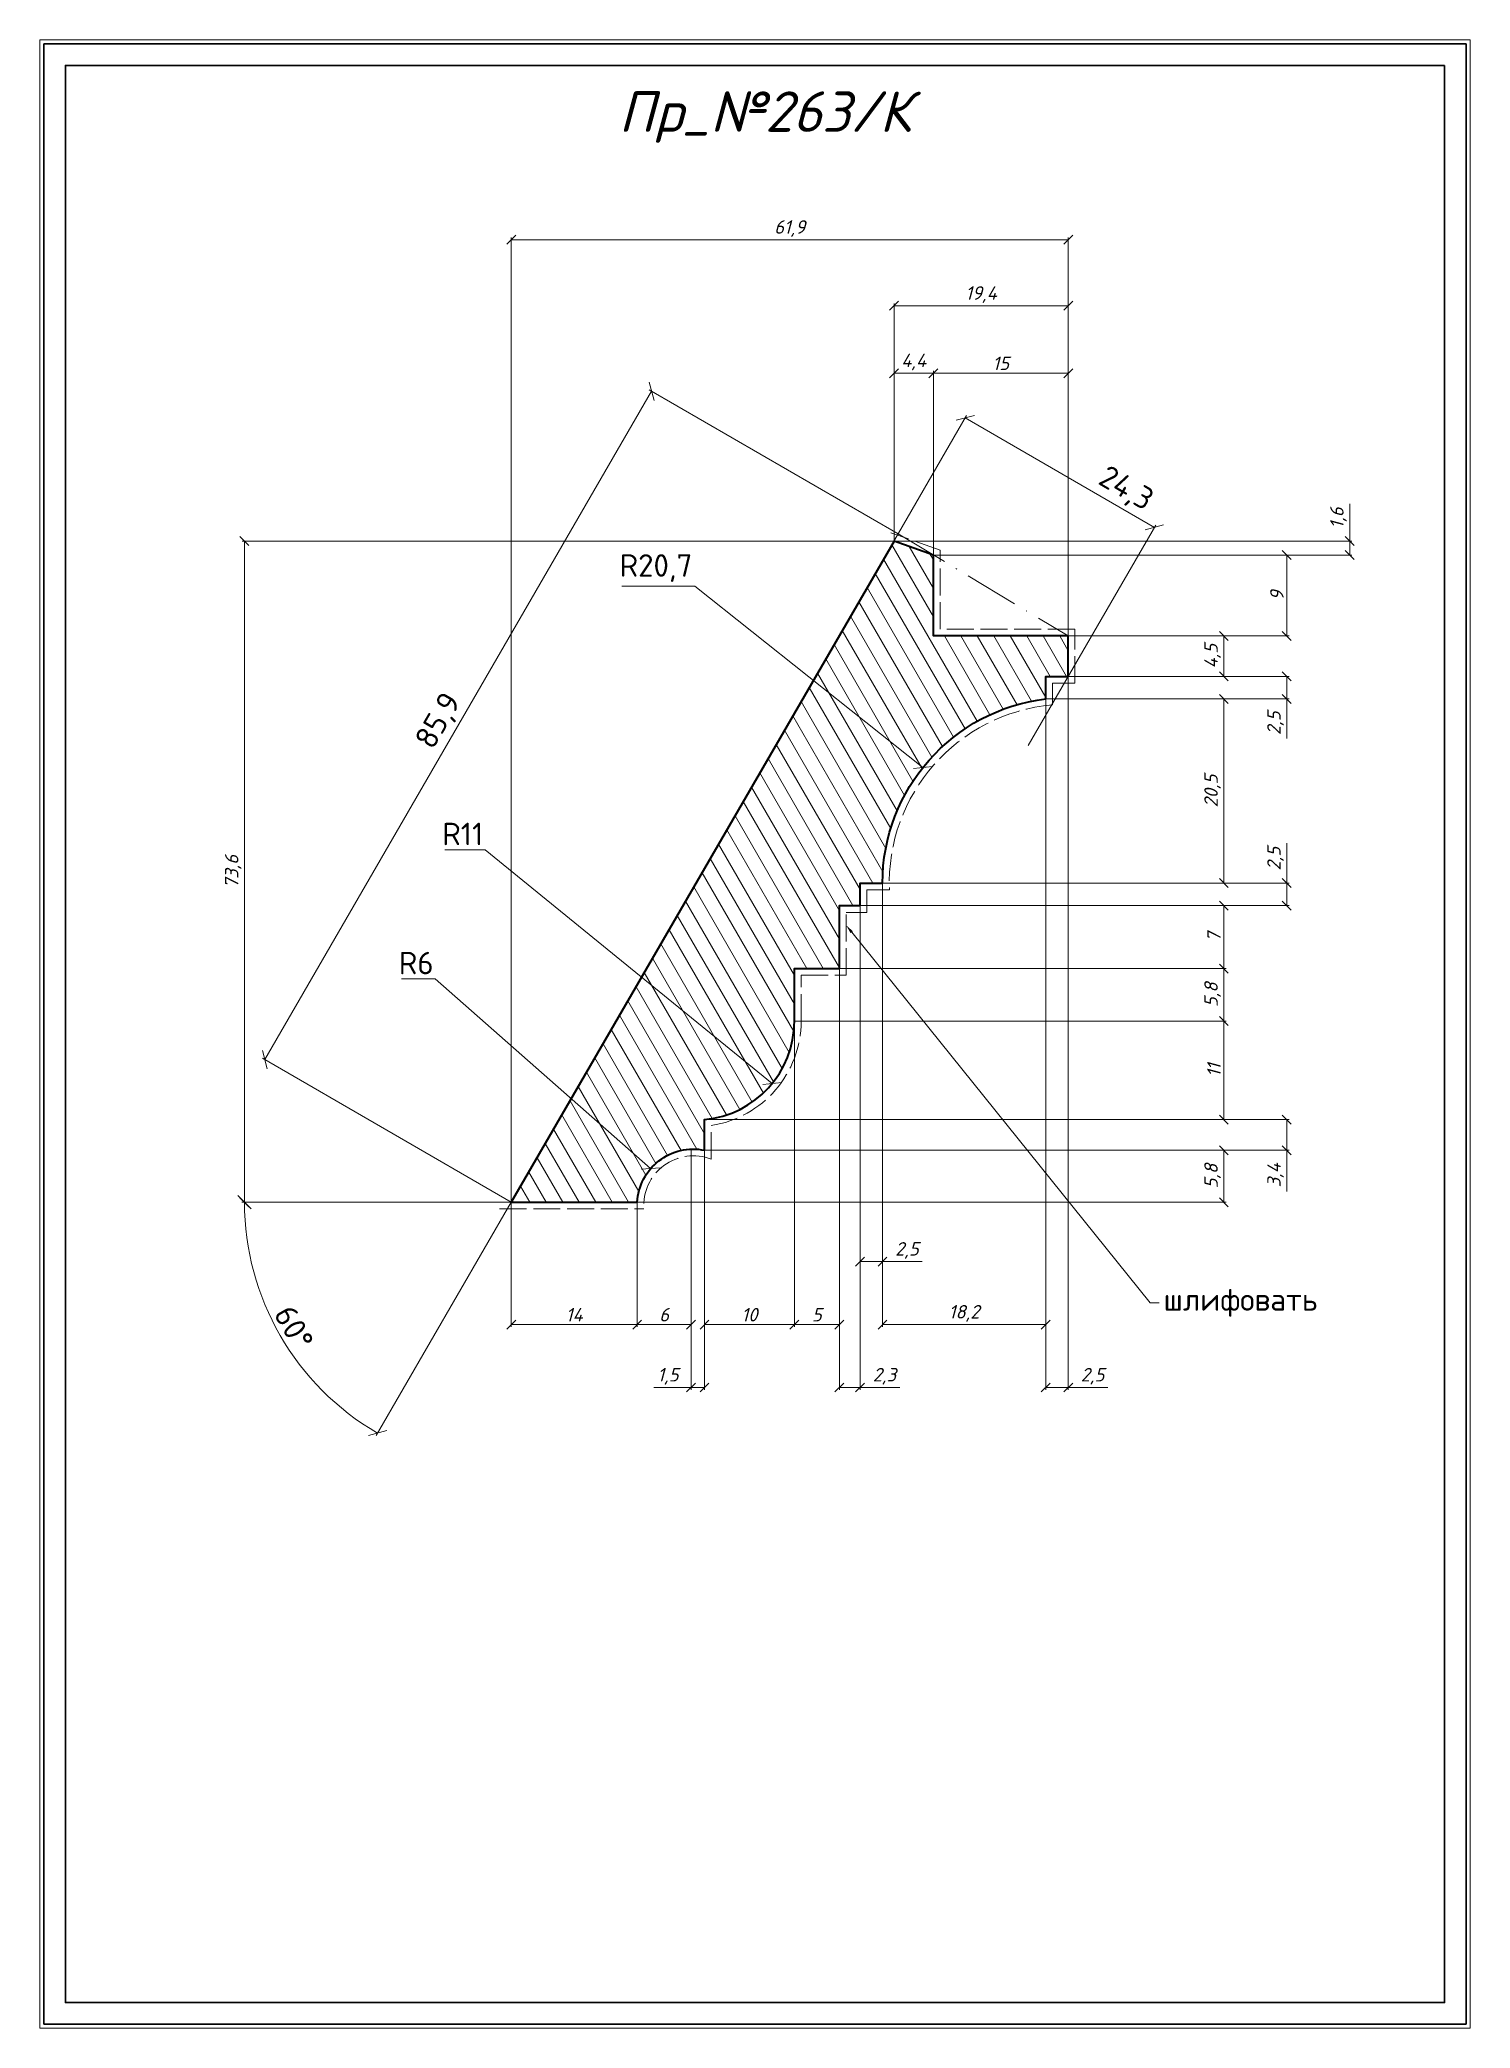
# Model space of a CAD drawing. Header units: millimetres. Extents: x 1041 to 1200, y -1669 to -1448.
import ezdxf
from ezdxf import colors
from ezdxf.entities.mleader import LeaderData, LeaderLine
from ezdxf.math import Vec2, Vec3

# ---------------------------------------------------------------- set-up
doc = ezdxf.new("R2010")
doc.units = ezdxf.units.MM
doc.linetypes.add('ACAD_ISO02W100', pattern=[15, 12, -3])
doc.linetypes.add('ACAD_ISO10W100', pattern=[18, 12, -3, 0, -3])
doc.layers.get('0').update_dxf_attribs({"lineweight": 13})
for name, color, linetype, lineweight in [('профили', 1, 'Continuous', 35), ('служебный слой ЛИНИИ ОСЕВЫЕ', 7, 'ACAD_ISO10W100', 13), ('служебный слой ЛИНИИ ПУНКТИРНЫЕ', 7, 'ACAD_ISO02W100', 13), ('служебный слой НАДПИСИ', 7, 'Continuous', 13), ('служебный слой РАЗМЕРЫ', 7, 'Continuous', 9), ('служебный слой ШТАМП', 7, 'Continuous', 30), ('служебный слой ШТРИХОВКА', 7, 'Continuous', 5)]:
    doc.layers.add(name, color=color, linetype=linetype, lineweight=lineweight)
doc.styles.add('ЕСКД', font='isocpeur.ttf', dxfattribs={"oblique": 15})
doc.styles.add('ЕСКД профили размеры', font='isocpeur.ttf')
doc.styles.add('ЕСКД профили текст', font='isocpeur.ttf')
doc.dimstyles.new('ЕСКД', dxfattribs={"dimtxt": 3.5, "dimasz": 2.5, "dimexe": 0.25, "dimexo": 0, "dimgap": 0.35, "dimtad": 1, "dimdec": 1, "dimzin": 9, "dimtxsty": 'ЕСКД', "dimblk": 'OBLIQUE', "dimcen": 0, "dimclrd": 256, "dimclre": 256, "dimclrt": 256, "dimadec": 1, "dimazin": 0, "dimtfac": 1, "dimtdec": 1, "dimtmove": 0, "dimatfit": 3, "dimldrblk": 'DOTSMALL', "dimfxl": 1, "dimlwd": -1, "dimlwe": -1, "dimarcsym": 0})
doc.dimstyles.new('ЕСКД профили', dxfattribs={"dimtxt": 1.5, "dimasz": 1, "dimexe": 0.3, "dimexo": 0, "dimgap": 0.35, "dimtad": 1, "dimdec": 1, "dimzin": 9, "dimtxsty": 'ЕСКД профили размеры', "dimblk": 'OBLIQUE', "dimcen": 0, "dimclrd": 256, "dimclre": 256, "dimclrt": 256, "dimadec": 1, "dimazin": 0, "dimtfac": 1, "dimtdec": 1, "dimtmove": 0, "dimatfit": 3, "dimldrblk": 'DOTSMALL', "dimfxl": 1, "dimlwd": -1, "dimlwe": -1, "dimarcsym": 0})
doc.dimstyles.new('ЕСКД профили$4', dxfattribs={"dimtxt": 1.5, "dimasz": 1, "dimexe": 0.3, "dimexo": 0, "dimgap": 0.35, "dimtad": 1, "dimtoh": 1, "dimdec": 1, "dimzin": 9, "dimtxsty": 'ЕСКД профили размеры', "dimblk": 'OBLIQUE', "dimcen": 0, "dimse1": 1, "dimclrd": 256, "dimclre": 256, "dimclrt": 256, "dimadec": 1, "dimazin": 0, "dimtfac": 1, "dimtdec": 1, "dimtofl": 0, "dimtmove": 0, "dimatfit": 3, "dimldrblk": 'DOTSMALL', "dimfxl": 1, "dimlwd": -1, "dimlwe": -1, "dimarcsym": 2})

# ---------------------------------------------------------------- blocks, each defined once
blk = doc.blocks.new('_OBLIQUE')
at = {"color": 0, "linetype": 'ByBlock'}
blk.add_line((-0.5, -0.5), (0.5, 0.5), dxfattribs=at)
blk = doc.blocks.new('*D33')
at = {"layer": 'Defpoints', "color": 0, "transparency": 16777216}
for p in [(1136.11, -1503.39), (1186.8, -1503.39), (1140.49, -1504.95)]:
    blk.add_point(p, dxfattribs=at)
at = {"layer": 'служебный слой РАЗМЕРЫ', "transparency": 16777216}
for p, q in [((1186.8, -1503.39), (1186.8, -1499.26)), ((1136.11, -1503.39), (1187.05, -1503.39)), ((1186.8, -1504.95), (1186.8, -1503.39)), ((1140.49, -1504.95), (1187.05, -1504.95))]:
    blk.add_line(p, q, dxfattribs=at)
for p, rotation in [((1186.8, -1503.39), 90), ((1186.8, -1504.95), 270)]:
    blk.add_blockref('_OBLIQUE', p, dxfattribs=dict(at, rotation=rotation))
at = {"layer": 'служебный слой РАЗМЕРЫ', "transparency": 16777216, "insert": (1185.55, -1500.83), "char_height": 1.5, "attachment_point": 5, "rotation": 90, "style": 'ЕСКД'}
blk.add_mtext('1,6', dxfattribs=at)
blk = doc.blocks.new('_DotSmall')
at = {"color": 0, "linetype": 'ByBlock', "lineweight": -3, "const_width": 0.5}
blk.add_lwpolyline([(-0.0625, 0, 1), (0.0625, 0, 1)], format="xyb", close=True, dxfattribs=at)
blk = doc.blocks.new('*D32')
at = {"layer": 'Defpoints', "color": 0, "transparency": 16777216}
for p in [(1136.11, -1484.72), (1136.11, -1503.39), (1140.49, -1504.95)]:
    blk.add_point(p, dxfattribs=at)
at = {"layer": 'служебный слой РАЗМЕРЫ', "transparency": 16777216}
for p, q in [((1136.11, -1503.39), (1136.11, -1484.47)), ((1140.49, -1484.72), (1136.11, -1484.72)), ((1140.49, -1504.95), (1140.49, -1484.47))]:
    blk.add_line(p, q, dxfattribs=at)
at = {"layer": 'служебный слой РАЗМЕРЫ', "transparency": 16777216, "rotation": 180}
blk.add_blockref('_OBLIQUE', (1136.11, -1484.72), dxfattribs=at)
at = {"layer": 'служебный слой РАЗМЕРЫ', "transparency": 16777216}
blk.add_blockref('_OBLIQUE', (1140.49, -1484.72), dxfattribs=at)
at = {"layer": 'служебный слой РАЗМЕРЫ', "transparency": 16777216, "insert": (1138.3, -1483.47), "char_height": 1.5, "attachment_point": 5, "style": 'ЕСКД'}
blk.add_mtext('4,4', dxfattribs=at)
blk = doc.blocks.new('*D29')
at = {"layer": 'Defpoints', "color": 0, "transparency": 16777216}
for p in [(1063.86, -1503.39), (1136.11, -1503.39), (1093.54, -1576.95)]:
    blk.add_point(p, dxfattribs=at)
at = {"layer": 'служебный слой РАЗМЕРЫ', "transparency": 16777216}
for p, q in [((1136.11, -1503.39), (1063.61, -1503.39)), ((1063.86, -1576.95), (1063.86, -1503.39)), ((1093.54, -1576.95), (1063.61, -1576.95))]:
    blk.add_line(p, q, dxfattribs=at)
for p, rotation in [((1063.86, -1503.39), 90), ((1063.86, -1576.95), 270)]:
    blk.add_blockref('_OBLIQUE', p, dxfattribs=dict(at, rotation=rotation))
at = {"layer": 'служебный слой РАЗМЕРЫ', "transparency": 16777216, "insert": (1062.61, -1540.17), "char_height": 1.5, "attachment_point": 5, "rotation": 90, "style": 'ЕСКД'}
blk.add_mtext('73,6', dxfattribs=at)
blk = doc.blocks.new('*D28')
at = {"layer": 'Defpoints', "color": 0, "transparency": 16777216}
for p in [(1155.49, -1469.88), (1155.49, -1513.95), (1093.54, -1576.95)]:
    blk.add_point(p, dxfattribs=at)
at = {"layer": 'служебный слой РАЗМЕРЫ', "transparency": 16777216}
for p, q in [((1093.54, -1576.95), (1093.54, -1469.63)), ((1093.54, -1469.88), (1155.49, -1469.88)), ((1155.49, -1513.95), (1155.49, -1469.63))]:
    blk.add_line(p, q, dxfattribs=at)
at = {"layer": 'служебный слой РАЗМЕРЫ', "transparency": 16777216, "rotation": 180}
blk.add_blockref('_OBLIQUE', (1093.54, -1469.88), dxfattribs=at)
at = {"layer": 'служебный слой РАЗМЕРЫ', "transparency": 16777216}
blk.add_blockref('_OBLIQUE', (1155.49, -1469.88), dxfattribs=at)
at = {"layer": 'служебный слой РАЗМЕРЫ', "transparency": 16777216, "insert": (1124.51, -1468.63), "char_height": 1.5, "attachment_point": 5, "style": 'ЕСКД'}
blk.add_mtext('61,9', dxfattribs=at)
blk = doc.blocks.new('*D8')
at = {"layer": 'Defpoints', "color": 0, "transparency": 16777216}
for p in [(1130, -1513.95), (1093.54, -1576.95), (1093.54, -1576.95), (1107.54, -1576.95), (1065.65, -1587.09)]:
    blk.add_point(p, dxfattribs=at)
at = {"layer": 'служебный слой РАЗМЕРЫ', "transparency": 16777216}
for q in [(1063.56, -1576.95), (1078.52, -1602.89)]:
    blk.add_line((1093.54, -1576.95), q, dxfattribs=at)
blk.add_arc((1093.54, -1576.95), 29.68, 180, 239.9397, dxfattribs=at)
at = {"layer": 'служебный слой РАЗМЕРЫ', "transparency": 16777216, "xscale": 1.5, "yscale": 1.5, "zscale": 1.5}
for p, rotation in [((1063.86, -1576.95), 90), ((1078.67, -1602.63), 329.9396917432632)]:
    blk.add_blockref('_OBLIQUE', p, dxfattribs=dict(at, rotation=rotation))
at = {"layer": 'служебный слой РАЗМЕРЫ', "transparency": 16777216, "insert": (1069.35, -1590.9), "char_height": 2.5, "attachment_point": 5, "rotation": 299.9698, "style": 'ЕСКД профили размеры'}
blk.add_mtext('60°', dxfattribs=at)
blk = doc.blocks.new('*D7')
at = {"layer": 'Defpoints', "color": 0, "transparency": 16777216}
for p in [(1105.51, -1549.84), (1114.03, -1556.79)]:
    blk.add_point(p, dxfattribs=at)
at = {"layer": 'служебный слой РАЗМЕРЫ', "transparency": 16777216}
for p, q in [((1086.14, -1537.73), (1090.64, -1537.73)), ((1090.64, -1537.73), (1122.56, -1563.74))]:
    blk.add_line(p, q, dxfattribs=at)
at = {"layer": 'служебный слой РАЗМЕРЫ', "transparency": 16777216, "xscale": 1.5, "yscale": 1.5, "zscale": 1.5, "rotation": 320.8183236623969}
blk.add_blockref('_OBLIQUE', (1122.56, -1563.74), dxfattribs=at)
at = {"layer": 'служебный слой РАЗМЕРЫ', "lineweight": 5, "transparency": 16777216, "insert": (1088.14, -1535.98), "char_height": 2.5, "attachment_point": 5, "style": 'ЕСКД профили размеры'}
blk.add_mtext('R11', dxfattribs=at)
blk = doc.blocks.new('*D6')
at = {"layer": 'Defpoints', "color": 0, "transparency": 16777216}
for p in [(1139.32, -1528.59), (1155.49, -1541.45)]:
    blk.add_point(p, dxfattribs=at)
at = {"layer": 'служебный слой РАЗМЕРЫ', "transparency": 16777216}
for p, q in [((1105.82, -1508.4), (1113.94, -1508.4)), ((1113.94, -1508.4), (1139.32, -1528.59))]:
    blk.add_line(p, q, dxfattribs=at)
at = {"layer": 'служебный слой РАЗМЕРЫ', "transparency": 16777216, "xscale": 1.5, "yscale": 1.5, "zscale": 1.5, "rotation": 321.4982698325347}
blk.add_blockref('_OBLIQUE', (1139.32, -1528.59), dxfattribs=at)
at = {"layer": 'служебный слой РАЗМЕРЫ', "lineweight": 5, "transparency": 16777216, "insert": (1109.63, -1506.4), "char_height": 2.5, "attachment_point": 5, "style": 'ЕСКД профили размеры'}
blk.add_mtext('R20,7', dxfattribs=at)
blk = doc.blocks.new('*D5')
at = {"layer": 'Defpoints', "color": 0, "transparency": 16777216}
for p in [(1109.03, -1573.19), (1113.53, -1577.16)]:
    blk.add_point(p, dxfattribs=at)
at = {"layer": 'служебный слой РАЗМЕРЫ', "transparency": 16777216}
for p, q in [((1081.33, -1552.09), (1085.08, -1552.09)), ((1085.08, -1552.09), (1109.03, -1573.19))]:
    blk.add_line(p, q, dxfattribs=at)
at = {"layer": 'служебный слой РАЗМЕРЫ', "transparency": 16777216, "xscale": 1.5, "yscale": 1.5, "zscale": 1.5, "rotation": 318.6189327590932}
blk.add_blockref('_OBLIQUE', (1109.03, -1573.19), dxfattribs=at)
at = {"layer": 'служебный слой РАЗМЕРЫ', "lineweight": 5, "transparency": 16777216, "insert": (1082.96, -1550.34), "char_height": 2.5, "attachment_point": 5, "style": 'ЕСКД профили размеры'}
blk.add_mtext('R6', dxfattribs=at)
blk = doc.blocks.new('*D27')
at = {"layer": 'Defpoints', "color": 0, "transparency": 16777216}
for p in [(1155.49, -1477.22), (1136.11, -1503.39), (1155.49, -1513.95)]:
    blk.add_point(p, dxfattribs=at)
at = {"layer": 'служебный слой РАЗМЕРЫ', "transparency": 16777216}
for p, q in [((1136.11, -1503.39), (1136.11, -1476.97)), ((1136.11, -1477.22), (1155.49, -1477.22)), ((1155.49, -1513.95), (1155.49, -1476.97))]:
    blk.add_line(p, q, dxfattribs=at)
at = {"layer": 'служебный слой РАЗМЕРЫ', "transparency": 16777216, "rotation": 180}
blk.add_blockref('_OBLIQUE', (1136.11, -1477.22), dxfattribs=at)
at = {"layer": 'служебный слой РАЗМЕРЫ', "transparency": 16777216}
blk.add_blockref('_OBLIQUE', (1155.49, -1477.22), dxfattribs=at)
at = {"layer": 'служебный слой РАЗМЕРЫ', "transparency": 16777216, "insert": (1145.8, -1475.97), "char_height": 1.5, "attachment_point": 5, "style": 'ЕСКД'}
blk.add_mtext('19,4', dxfattribs=at)
blk = doc.blocks.new('*D26')
at = {"layer": 'Defpoints', "color": 0, "transparency": 16777216}
for p in [(1155.49, -1513.95), (1172.8, -1513.95), (1155.49, -1518.45)]:
    blk.add_point(p, dxfattribs=at)
at = {"layer": 'служебный слой РАЗМЕРЫ', "transparency": 16777216}
for p, q in [((1155.49, -1513.95), (1173.05, -1513.95)), ((1172.8, -1518.45), (1172.8, -1513.95)), ((1155.49, -1518.45), (1173.05, -1518.45))]:
    blk.add_line(p, q, dxfattribs=at)
for p, rotation in [((1172.8, -1513.95), 90), ((1172.8, -1518.45), 270)]:
    blk.add_blockref('_OBLIQUE', p, dxfattribs=dict(at, rotation=rotation))
at = {"layer": 'служебный слой РАЗМЕРЫ', "transparency": 16777216, "insert": (1171.55, -1516.2), "char_height": 1.5, "attachment_point": 5, "rotation": 90, "style": 'ЕСКД'}
blk.add_mtext('4,5', dxfattribs=at)
blk = doc.blocks.new('*D25')
at = {"layer": 'Defpoints', "color": 0, "transparency": 16777216}
for p in [(1152.99, -1518.45), (1152.99, -1520.95), (1179.8, -1520.95)]:
    blk.add_point(p, dxfattribs=at)
at = {"layer": 'служебный слой РАЗМЕРЫ', "transparency": 16777216}
for p, q in [((1152.99, -1518.45), (1180.05, -1518.45)), ((1179.8, -1518.45), (1179.8, -1520.95)), ((1152.99, -1520.95), (1180.05, -1520.95)), ((1179.8, -1520.95), (1179.8, -1525.37))]:
    blk.add_line(p, q, dxfattribs=at)
for p, rotation in [((1179.8, -1518.45), 90), ((1179.8, -1520.95), 270)]:
    blk.add_blockref('_OBLIQUE', p, dxfattribs=dict(at, rotation=rotation))
at = {"layer": 'служебный слой РАЗМЕРЫ', "transparency": 16777216, "insert": (1178.55, -1523.66), "char_height": 1.5, "attachment_point": 5, "rotation": 90, "style": 'ЕСКД'}
blk.add_mtext('2,5', dxfattribs=at)
blk = doc.blocks.new('*D24')
at = {"layer": 'Defpoints', "color": 0, "transparency": 16777216}
for p in [(1152.99, -1520.95), (1134.83, -1541.45), (1172.8, -1541.45)]:
    blk.add_point(p, dxfattribs=at)
at = {"layer": 'служебный слой РАЗМЕРЫ', "transparency": 16777216}
for p, q in [((1152.99, -1520.95), (1173.05, -1520.95)), ((1172.8, -1520.95), (1172.8, -1541.45)), ((1134.83, -1541.45), (1173.05, -1541.45))]:
    blk.add_line(p, q, dxfattribs=at)
for p, rotation in [((1172.8, -1520.95), 90), ((1172.8, -1541.45), 270)]:
    blk.add_blockref('_OBLIQUE', p, dxfattribs=dict(at, rotation=rotation))
at = {"layer": 'служебный слой РАЗМЕРЫ', "transparency": 16777216, "insert": (1171.55, -1531.2), "char_height": 1.5, "attachment_point": 5, "rotation": 90, "style": 'ЕСКД'}
blk.add_mtext('20,5', dxfattribs=at)
blk = doc.blocks.new('*D23')
at = {"layer": 'Defpoints', "color": 0, "transparency": 16777216}
for p in [(1134.83, -1541.45), (1179.8, -1541.45), (1132.33, -1543.95)]:
    blk.add_point(p, dxfattribs=at)
at = {"layer": 'служебный слой РАЗМЕРЫ', "transparency": 16777216}
for p, q in [((1179.8, -1541.45), (1179.8, -1537.02)), ((1134.83, -1541.45), (1180.05, -1541.45)), ((1179.8, -1543.95), (1179.8, -1541.45)), ((1132.33, -1543.95), (1180.05, -1543.95))]:
    blk.add_line(p, q, dxfattribs=at)
for p, rotation in [((1179.8, -1541.45), 90), ((1179.8, -1543.95), 270)]:
    blk.add_blockref('_OBLIQUE', p, dxfattribs=dict(at, rotation=rotation))
at = {"layer": 'служебный слой РАЗМЕРЫ', "transparency": 16777216, "insert": (1178.55, -1538.73), "char_height": 1.5, "attachment_point": 5, "rotation": 90, "style": 'ЕСКД'}
blk.add_mtext('2,5', dxfattribs=at)
blk = doc.blocks.new('*D22')
at = {"layer": 'Defpoints', "color": 0, "transparency": 16777216}
for p in [(1130.03, -1543.95), (1130.03, -1550.95), (1172.8, -1550.95)]:
    blk.add_point(p, dxfattribs=at)
at = {"layer": 'служебный слой РАЗМЕРЫ', "transparency": 16777216}
for p, q in [((1130.03, -1543.95), (1173.05, -1543.95)), ((1172.8, -1543.95), (1172.8, -1550.95)), ((1130.03, -1550.95), (1173.05, -1550.95))]:
    blk.add_line(p, q, dxfattribs=at)
for p, rotation in [((1172.8, -1543.95), 90), ((1172.8, -1550.95), 270)]:
    blk.add_blockref('_OBLIQUE', p, dxfattribs=dict(at, rotation=rotation))
at = {"layer": 'служебный слой РАЗМЕРЫ', "transparency": 16777216, "insert": (1171.7, -1547.45), "char_height": 1.5, "attachment_point": 5, "rotation": 90, "style": 'ЕСКД'}
blk.add_mtext('7', dxfattribs=at)
blk = doc.blocks.new('*D21')
at = {"layer": 'Defpoints', "color": 0, "transparency": 16777216}
for p in [(1125.03, -1550.95), (1125.03, -1556.79), (1172.8, -1556.79)]:
    blk.add_point(p, dxfattribs=at)
at = {"layer": 'служебный слой РАЗМЕРЫ', "transparency": 16777216}
for p, q in [((1125.03, -1550.95), (1173.05, -1550.95)), ((1172.8, -1550.95), (1172.8, -1556.79)), ((1125.03, -1556.79), (1173.05, -1556.79))]:
    blk.add_line(p, q, dxfattribs=at)
for p, rotation in [((1172.8, -1550.95), 90), ((1172.8, -1556.79), 270)]:
    blk.add_blockref('_OBLIQUE', p, dxfattribs=dict(at, rotation=rotation))
at = {"layer": 'служебный слой РАЗМЕРЫ', "transparency": 16777216, "insert": (1171.55, -1553.87), "char_height": 1.5, "attachment_point": 5, "rotation": 90, "style": 'ЕСКД'}
blk.add_mtext('5,8', dxfattribs=at)
blk = doc.blocks.new('*D20')
at = {"layer": 'Defpoints', "color": 0, "transparency": 16777216}
for p in [(1125.03, -1556.79), (1115.03, -1567.75), (1172.8, -1567.75)]:
    blk.add_point(p, dxfattribs=at)
at = {"layer": 'служебный слой РАЗМЕРЫ', "transparency": 16777216}
for p, q in [((1125.03, -1556.79), (1173.05, -1556.79)), ((1172.8, -1556.79), (1172.8, -1567.75)), ((1115.03, -1567.75), (1173.05, -1567.75))]:
    blk.add_line(p, q, dxfattribs=at)
for p, rotation in [((1172.8, -1556.79), 90), ((1172.8, -1567.75), 270)]:
    blk.add_blockref('_OBLIQUE', p, dxfattribs=dict(at, rotation=rotation))
at = {"layer": 'служебный слой РАЗМЕРЫ', "transparency": 16777216, "insert": (1171.7, -1562.27), "char_height": 1.5, "attachment_point": 5, "rotation": 90, "style": 'ЕСКД'}
blk.add_mtext('11', dxfattribs=at)
blk = doc.blocks.new('*D19')
at = {"layer": 'Defpoints', "color": 0, "transparency": 16777216}
for p in [(1115.03, -1567.75), (1115.03, -1571.16), (1179.8, -1571.16)]:
    blk.add_point(p, dxfattribs=at)
at = {"layer": 'служебный слой РАЗМЕРЫ', "transparency": 16777216}
for p, q in [((1115.03, -1567.75), (1180.05, -1567.75)), ((1179.8, -1567.75), (1179.8, -1571.16)), ((1115.03, -1571.16), (1180.05, -1571.16)), ((1179.8, -1571.16), (1179.8, -1575.74))]:
    blk.add_line(p, q, dxfattribs=at)
for p, rotation in [((1179.8, -1567.75), 90), ((1179.8, -1571.16), 270)]:
    blk.add_blockref('_OBLIQUE', p, dxfattribs=dict(at, rotation=rotation))
at = {"layer": 'служебный слой РАЗМЕРЫ', "transparency": 16777216, "insert": (1178.55, -1573.95), "char_height": 1.5, "attachment_point": 5, "rotation": 90, "style": 'ЕСКД'}
blk.add_mtext('3,4', dxfattribs=at)
blk = doc.blocks.new('*D18')
at = {"layer": 'Defpoints', "color": 0, "transparency": 16777216}
for p in [(1115.03, -1571.16), (1172.8, -1571.16), (1107.54, -1576.95)]:
    blk.add_point(p, dxfattribs=at)
at = {"layer": 'служебный слой РАЗМЕРЫ', "transparency": 16777216}
for p, q in [((1115.03, -1571.16), (1173.05, -1571.16)), ((1172.8, -1576.95), (1172.8, -1571.16)), ((1107.54, -1576.95), (1173.05, -1576.95))]:
    blk.add_line(p, q, dxfattribs=at)
for p, rotation in [((1172.8, -1571.16), 90), ((1172.8, -1576.95), 270)]:
    blk.add_blockref('_OBLIQUE', p, dxfattribs=dict(at, rotation=rotation))
at = {"layer": 'служебный слой РАЗМЕРЫ', "transparency": 16777216, "insert": (1171.55, -1574.05), "char_height": 1.5, "attachment_point": 5, "rotation": 90, "style": 'ЕСКД'}
blk.add_mtext('5,8', dxfattribs=at)
blk = doc.blocks.new('*D17')
at = {"layer": 'Defpoints', "color": 0, "transparency": 16777216}
for p in [(1155.49, -1518.45), (1152.99, -1520.95), (1155.49, -1597.56)]:
    blk.add_point(p, dxfattribs=at)
at = {"layer": 'служебный слой РАЗМЕРЫ', "transparency": 16777216}
for p, q in [((1155.49, -1518.45), (1155.49, -1597.81)), ((1152.99, -1520.95), (1152.99, -1597.81)), ((1152.99, -1597.56), (1155.49, -1597.56)), ((1155.49, -1597.56), (1159.91, -1597.56))]:
    blk.add_line(p, q, dxfattribs=at)
at = {"layer": 'служебный слой РАЗМЕРЫ', "transparency": 16777216, "rotation": 180}
blk.add_blockref('_OBLIQUE', (1152.99, -1597.56), dxfattribs=at)
at = {"layer": 'служебный слой РАЗМЕРЫ', "transparency": 16777216}
blk.add_blockref('_OBLIQUE', (1155.49, -1597.56), dxfattribs=at)
at = {"layer": 'служебный слой РАЗМЕРЫ', "transparency": 16777216, "insert": (1158.2, -1596.31), "char_height": 1.5, "attachment_point": 5, "style": 'ЕСКД'}
blk.add_mtext('2,5', dxfattribs=at)
blk = doc.blocks.new('*D16')
at = {"layer": 'Defpoints', "color": 0, "transparency": 16777216}
for p in [(1152.99, -1520.95), (1134.83, -1541.45), (1152.99, -1590.56)]:
    blk.add_point(p, dxfattribs=at)
at = {"layer": 'служебный слой РАЗМЕРЫ', "transparency": 16777216}
for p, q in [((1152.99, -1520.95), (1152.99, -1590.81)), ((1134.83, -1541.45), (1134.83, -1590.81)), ((1134.83, -1590.56), (1152.99, -1590.56))]:
    blk.add_line(p, q, dxfattribs=at)
at = {"layer": 'служебный слой РАЗМЕРЫ', "transparency": 16777216, "rotation": 180}
blk.add_blockref('_OBLIQUE', (1134.83, -1590.56), dxfattribs=at)
at = {"layer": 'служебный слой РАЗМЕРЫ', "transparency": 16777216}
blk.add_blockref('_OBLIQUE', (1152.99, -1590.56), dxfattribs=at)
at = {"layer": 'служебный слой РАЗМЕРЫ', "transparency": 16777216, "insert": (1143.91, -1589.31), "char_height": 1.5, "attachment_point": 5, "style": 'ЕСКД'}
blk.add_mtext('18,2', dxfattribs=at)
blk = doc.blocks.new('*D15')
at = {"layer": 'Defpoints', "color": 0, "transparency": 16777216}
for p in [(1134.83, -1541.45), (1132.33, -1543.95), (1134.83, -1583.56)]:
    blk.add_point(p, dxfattribs=at)
at = {"layer": 'служебный слой РАЗМЕРЫ', "transparency": 16777216}
for p, q in [((1134.83, -1541.45), (1134.83, -1583.81)), ((1132.33, -1543.95), (1132.33, -1583.81)), ((1132.33, -1583.56), (1134.83, -1583.56)), ((1134.83, -1583.56), (1139.26, -1583.56))]:
    blk.add_line(p, q, dxfattribs=at)
at = {"layer": 'служебный слой РАЗМЕРЫ', "transparency": 16777216, "rotation": 180}
blk.add_blockref('_OBLIQUE', (1132.33, -1583.56), dxfattribs=at)
at = {"layer": 'служебный слой РАЗМЕРЫ', "transparency": 16777216}
blk.add_blockref('_OBLIQUE', (1134.83, -1583.56), dxfattribs=at)
at = {"layer": 'служебный слой РАЗМЕРЫ', "transparency": 16777216, "insert": (1137.55, -1582.31), "char_height": 1.5, "attachment_point": 5, "style": 'ЕСКД'}
blk.add_mtext('2,5', dxfattribs=at)
blk = doc.blocks.new('*D14')
at = {"layer": 'Defpoints', "color": 0, "transparency": 16777216}
for p in [(1132.33, -1543.95), (1130.03, -1550.95), (1132.33, -1597.56)]:
    blk.add_point(p, dxfattribs=at)
at = {"layer": 'служебный слой РАЗМЕРЫ', "transparency": 16777216}
for p, q in [((1132.33, -1543.95), (1132.33, -1597.81)), ((1130.03, -1550.95), (1130.03, -1597.81)), ((1130.03, -1597.56), (1132.33, -1597.56)), ((1132.33, -1597.56), (1136.76, -1597.56))]:
    blk.add_line(p, q, dxfattribs=at)
at = {"layer": 'служебный слой РАЗМЕРЫ', "transparency": 16777216, "rotation": 180}
blk.add_blockref('_OBLIQUE', (1130.03, -1597.56), dxfattribs=at)
at = {"layer": 'служебный слой РАЗМЕРЫ', "transparency": 16777216}
blk.add_blockref('_OBLIQUE', (1132.33, -1597.56), dxfattribs=at)
at = {"layer": 'служебный слой РАЗМЕРЫ', "transparency": 16777216, "insert": (1135.05, -1596.31), "char_height": 1.5, "attachment_point": 5, "style": 'ЕСКД'}
blk.add_mtext('2,3', dxfattribs=at)
blk = doc.blocks.new('*D11')
at = {"layer": 'Defpoints', "color": 0, "transparency": 16777216}
for p in [(1113.53, -1571.16), (1115.03, -1571.16), (1113.53, -1597.56)]:
    blk.add_point(p, dxfattribs=at)
at = {"layer": 'служебный слой РАЗМЕРЫ', "transparency": 16777216}
for p, q in [((1113.53, -1571.16), (1113.53, -1597.81)), ((1115.03, -1571.16), (1115.03, -1597.81)), ((1113.53, -1597.56), (1109.41, -1597.56)), ((1115.03, -1597.56), (1113.53, -1597.56))]:
    blk.add_line(p, q, dxfattribs=at)
at = {"layer": 'служебный слой РАЗМЕРЫ', "transparency": 16777216, "rotation": 180}
blk.add_blockref('_OBLIQUE', (1113.53, -1597.56), dxfattribs=at)
at = {"layer": 'служебный слой РАЗМЕРЫ', "transparency": 16777216}
blk.add_blockref('_OBLIQUE', (1115.03, -1597.56), dxfattribs=at)
at = {"layer": 'служебный слой РАЗМЕРЫ', "transparency": 16777216, "insert": (1110.97, -1596.31), "char_height": 1.5, "attachment_point": 5, "style": 'ЕСКД'}
blk.add_mtext('1,5', dxfattribs=at)
blk = doc.blocks.new('*D10')
at = {"layer": 'Defpoints', "color": 0, "transparency": 16777216}
for p in [(1113.53, -1571.16), (1107.54, -1576.95), (1107.54, -1590.56)]:
    blk.add_point(p, dxfattribs=at)
at = {"layer": 'служебный слой РАЗМЕРЫ', "transparency": 16777216}
for p, q in [((1113.53, -1571.16), (1113.53, -1590.81)), ((1107.54, -1576.95), (1107.54, -1590.81)), ((1113.53, -1590.56), (1107.54, -1590.56))]:
    blk.add_line(p, q, dxfattribs=at)
at = {"layer": 'служебный слой РАЗМЕРЫ', "transparency": 16777216, "rotation": 180}
blk.add_blockref('_OBLIQUE', (1107.54, -1590.56), dxfattribs=at)
at = {"layer": 'служебный слой РАЗМЕРЫ', "transparency": 16777216}
blk.add_blockref('_OBLIQUE', (1113.53, -1590.56), dxfattribs=at)
at = {"layer": 'служебный слой РАЗМЕРЫ', "transparency": 16777216, "insert": (1110.54, -1589.46), "char_height": 1.5, "attachment_point": 5, "style": 'ЕСКД'}
blk.add_mtext('6', dxfattribs=at)
blk = doc.blocks.new('*D4')
at = {"layer": 'Defpoints', "color": 0, "transparency": 16777216}
for p in [(1136.57, -1502.6), (1066.12, -1561.08), (1093.54, -1576.95)]:
    blk.add_point(p, dxfattribs=at)
at = {"layer": 'служебный слой РАЗМЕРЫ', "transparency": 16777216}
for p, q in [((1109.15, -1486.73), (1066.12, -1561.08)), ((1136.57, -1502.6), (1108.89, -1486.58)), ((1093.54, -1576.95), (1065.86, -1560.93))]:
    blk.add_line(p, q, dxfattribs=at)
at = {"layer": 'служебный слой РАЗМЕРЫ', "transparency": 16777216, "xscale": 1.5, "yscale": 1.5, "zscale": 1.5}
for p, rotation in [((1109.15, -1486.73), 59.93969174322081), ((1066.12, -1561.08), 239.9396917432208)]:
    blk.add_blockref('_OBLIQUE', p, dxfattribs=dict(at, rotation=rotation))
at = {"layer": 'служебный слой РАЗМЕРЫ', "transparency": 16777216, "insert": (1085.58, -1523.47), "char_height": 2.5, "attachment_point": 5, "rotation": 59.9397, "style": 'ЕСКД профили размеры'}
blk.add_mtext('85,9', dxfattribs=at)
blk = doc.blocks.new('*D3')
at = {"layer": 'Defpoints', "color": 0, "transparency": 16777216}
for p in [(1165.08, -1501.87), (1130, -1513.95), (1151.04, -1526.13)]:
    blk.add_point(p, dxfattribs=at)
at = {"layer": 'служебный слой РАЗМЕРЫ', "transparency": 16777216}
for p, q in [((1130, -1513.95), (1144.19, -1489.43)), ((1144.04, -1489.69), (1165.08, -1501.87)), ((1151.04, -1526.13), (1165.23, -1501.61))]:
    blk.add_line(p, q, dxfattribs=at)
at = {"layer": 'служебный слой РАЗМЕРЫ', "transparency": 16777216, "xscale": 1.5, "yscale": 1.5, "zscale": 1.5}
for p, rotation in [((1144.04, -1489.69), 149.939691743258), ((1165.08, -1501.87), 329.939691743258)]:
    blk.add_blockref('_OBLIQUE', p, dxfattribs=dict(at, rotation=rotation))
at = {"layer": 'служебный слой РАЗМЕРЫ', "transparency": 16777216, "insert": (1161.84, -1497.69), "char_height": 2.5, "attachment_point": 5, "rotation": 329.9397, "style": 'ЕСКД профили размеры'}
blk.add_mtext('24,3', dxfattribs=at)

msp = doc.modelspace()

# ---------------------------------------------------------------- hatches: boundary and pattern name
at = {"layer": 'служебный слой ШТРИХОВКА'}
h = msp.add_hatch(dxfattribs=at)
h.set_pattern_fill('ANSI31', color=256, scale=0.5, angle=75, style=0)
h.paths.add_polyline_path([(1155.49, -1513.95), (1140.49, -1513.95), (1140.49, -1504.95), (1136.11, -1503.39), (1093.54, -1576.95), (1107.54, -1576.95, -0.456652), (1115.03, -1571.16), (1115.03, -1567.75, 0.387795), (1125.03, -1556.79), (1125.03, -1550.95), (1130.03, -1550.95), (1130.03, -1543.95), (1132.33, -1543.95), (1132.33, -1541.45), (1134.83, -1541.45, -0.379101), (1152.99, -1520.95), (1152.99, -1518.45), (1155.49, -1518.45)])

# ---------------------------------------------------------------- linework, layer by layer
at = {"layer": 'профили'}
msp.add_lwpolyline([(1155.49, -1513.95), (1140.49, -1513.95), (1140.49, -1504.95), (1136.11, -1503.39), (1093.54, -1576.95), (1107.54, -1576.95, -0.456652), (1115.03, -1571.16), (1115.03, -1567.75, 0.387795), (1125.03, -1556.79), (1125.03, -1550.95), (1130.03, -1550.95), (1130.03, -1543.95), (1132.33, -1543.95), (1132.33, -1541.45), (1134.83, -1541.45, -0.379101), (1152.99, -1520.95), (1152.99, -1518.45), (1155.49, -1518.45), (1155.49, -1513.95), (1140.49, -1513.95)], format="xyb", dxfattribs=at)
at = {"layer": 'служебный слой ЛИНИИ ОСЕВЫЕ', "ltscale": 0.5}
msp.add_line((1136.57, -1502.6), (1155.49, -1513.95), dxfattribs=at)
at = {"layer": 'служебный слой ЛИНИИ ПУНКТИРНЫЕ', "ltscale": 0.25}
msp.add_lwpolyline([(1092.24, -1577.7), (1108.29, -1577.7, -0.550117), (1115.78, -1572.16), (1115.78, -1568.41, 0.371076), (1125.78, -1556.79), (1125.78, -1551.7), (1130.78, -1551.7), (1130.78, -1544.7), (1133.08, -1544.7), (1133.08, -1542.2), (1135.6, -1542.2, -0.399542), (1153.74, -1521.62), (1153.74, -1519.2), (1156.24, -1519.2), (1156.24, -1513.2), (1141.24, -1513.2), (1141.24, -1504.42), (1135.77, -1502.47), (1135.77, -1502.47)], format="xyb", dxfattribs=at)
at = {"layer": 'служебный слой ШТАМП', "color": 6, "lineweight": 5, "ltscale": 100}
msp.add_lwpolyline([(1200.21, -1447.63), (1041.09, -1447.63), (1041.09, -1668.84), (1200.21, -1668.84)], close=True, dxfattribs=at)
at = {"layer": 'служебный слой ШТАМП', "ltscale": 100}
for points in [[(1199.75, -1448.08), (1041.54, -1448.08), (1041.54, -1668.38), (1199.75, -1668.38)], [(1197.35, -1450.48), (1043.94, -1450.48), (1043.94, -1665.98), (1197.35, -1665.98)]]:
    msp.add_lwpolyline(points, close=True, dxfattribs=at)

# ---------------------------------------------------------------- texts
at = {"layer": 'служебный слой НАДПИСИ', "style": 'ЕСКД', "oblique": 15}
msp.add_text('Пр_№263/К', height=4.5, dxfattribs=at).set_placement((1105.48, -1457.87))

# ---------------------------------------------------------------- dimensions: what is measured, and where the dimension line sits
at = {"layer": 'служебный слой РАЗМЕРЫ'}
for base, p1, p2, picture, middle in [((1155.4863, -1469.8762), (1093.5382, -1576.9474), (1155.4863, -1513.9474), '*D28', (1124.5122, -1468.6262)), ((1155.49, -1477.22), (1136.11, -1503.39), (1155.49, -1513.95), '*D27', (1145.8, -1475.97)), ((1136.11, -1484.72), (1140.49, -1504.95), (1136.11, -1503.39), '*D32', (1138.3, -1483.47)), ((1155.49, -1597.56), (1152.99, -1520.95), (1155.49, -1518.45), '*D17', (1158.2, -1596.31)), ((1152.99, -1590.56), (1134.83, -1541.45), (1152.99, -1520.95), '*D16', (1143.91, -1589.31)), ((1134.83, -1583.56), (1132.33, -1543.95), (1134.83, -1541.45), '*D15', (1137.55, -1582.31)), ((1132.33, -1597.56), (1130.03, -1550.95), (1132.33, -1543.95), '*D14', (1135.05, -1596.31)), ((1107.54, -1590.56), (1113.53, -1571.16), (1107.54, -1576.95), '*D10', (1110.54, -1589.46)), ((1113.53, -1597.56), (1115.03, -1571.16), (1113.53, -1571.16), '*D11', (1110.97, -1596.31))]:
    dim = msp.add_linear_dim(base=base, p1=p1, p2=p2, dimstyle='ЕСКД', override={"dimtxt": 1.5, "dimasz": 1}, dxfattribs=at)
    dim.commit()
    dim.dimension.update_dxf_attribs({"geometry": picture, "text_midpoint": middle})
for base, p1, p2 in [((1155.49, -1484.72), (1140.49, -1504.95), (1155.49, -1513.95)), ((1130.03, -1590.56), (1125.03, -1550.95), (1130.03, -1550.95)), ((1125.03, -1590.56), (1115.03, -1567.75), (1125.03, -1556.79)), ((1107.54, -1590.56), (1093.54, -1576.95), (1107.54, -1576.95))]:
    msp.add_linear_dim(base=base, p1=p1, p2=p2, dimstyle='ЕСКД', override={"dimtxt": 1.5, "dimasz": 1}, dxfattribs=at).render()
for base, p1, p2, angle, picture, middle in [((1066.12, -1561.08), (1136.57, -1502.6), (1093.54, -1576.95), 239.9397, '*D4', (1087.31, -1524.48)), ((1165.08, -1501.87), (1130, -1513.95), (1151.04, -1526.13), 329.9397, '*D3', (1160.84, -1499.42))]:
    dim = msp.add_linear_dim(base=base, p1=p1, p2=p2, angle=angle, dimstyle='ЕСКД профили', override={"dimtxt": 2.5, "dimasz": 1.5, "dimgap": 0.5}, dxfattribs=at)
    dim.commit()
    dim.dimension.update_dxf_attribs({"geometry": picture, "text_midpoint": middle, "dimtype": 129})
for base, p1, p2, picture, middle in [((1186.8, -1503.39), (1140.49, -1504.95), (1136.11, -1503.39), '*D33', (1185.55, -1500.83)), ((1063.86, -1503.39), (1093.54, -1576.95), (1136.11, -1503.39), '*D29', (1062.61, -1540.17)), ((1172.8, -1513.95), (1155.49, -1518.45), (1155.49, -1513.95), '*D26', (1171.55, -1516.2)), ((1179.8, -1520.95), (1152.99, -1518.45), (1152.99, -1520.95), '*D25', (1178.55, -1523.66)), ((1172.8, -1541.45), (1152.99, -1520.95), (1134.83, -1541.45), '*D24', (1171.55, -1531.2)), ((1179.8, -1541.45), (1132.33, -1543.95), (1134.83, -1541.45), '*D23', (1178.55, -1538.73)), ((1172.8, -1550.95), (1130.03, -1543.95), (1130.03, -1550.95), '*D22', (1171.7, -1547.45)), ((1172.8, -1556.79), (1125.03, -1550.95), (1125.03, -1556.79), '*D21', (1171.55, -1553.87)), ((1172.8, -1567.75), (1125.03, -1556.79), (1115.03, -1567.75), '*D20', (1171.7, -1562.27)), ((1179.8, -1571.16), (1115.03, -1567.75), (1115.03, -1571.16), '*D19', (1178.55, -1573.95)), ((1172.8, -1571.16), (1107.54, -1576.95), (1115.03, -1571.16), '*D18', (1171.55, -1574.05))]:
    dim = msp.add_linear_dim(base=base, p1=p1, p2=p2, angle=90, dimstyle='ЕСКД', override={"dimtxt": 1.5, "dimasz": 1}, dxfattribs=at)
    dim.commit()
    dim.dimension.update_dxf_attribs({"geometry": picture, "text_midpoint": middle})
at = {"layer": 'служебный слой РАЗМЕРЫ', "color": 1, "lineweight": 5}
for center, mpoint, picture, middle in [((1155.49, -1541.45), (1139.32, -1528.59), '*D6', (1109.63, -1508.4)), ((1114.03, -1556.79), (1105.51, -1549.84), '*D7', (1088.14, -1537.73)), ((1113.53, -1577.16), (1109.03, -1573.19), '*D5', (1082.96, -1552.09))]:
    dim = msp.add_radius_dim(center=center, mpoint=mpoint, dimstyle='ЕСКД профили$4', override={"dimtxt": 2.5, "dimasz": 1.5, "dimgap": 0.5}, dxfattribs=at)
    dim.commit()
    dim.dimension.update_dxf_attribs({"geometry": picture, "text_midpoint": middle, "dimtype": 132})
at = {"layer": 'служебный слой РАЗМЕРЫ'}
msp.add_linear_dim(base=(1179.8, -1504.95), p1=(1155.49, -1513.95), p2=(1140.49, -1504.95), angle=90, dimstyle='ЕСКД', override={"dimtxt": 1.5, "dimasz": 1}, dxfattribs=at).render()
dim = msp.add_angular_dim_2l(base=(1065.65, -1587.09), line1=((1130, -1513.95), (1093.54, -1576.95)), line2=((1093.54, -1576.95), (1107.54, -1576.95)), dimstyle='ЕСКД профили', override={"dimtxt": 2.5, "dimasz": 1.5, "dimgap": 0.5, "dimadec": 0}, dxfattribs=at)
dim.commit()
dim.dimension.update_dxf_attribs({"geometry": '*D8', "text_midpoint": (1069.35, -1590.9)})

# ---------------------------------------------------------------- leaders
ml = msp.add_multileader_mtext('Standard', dxfattribs=at)
ml.set_content('\\A1;{\\fISOCPEUR|b1|i0|c204|p34;шлифовать}', color=256, style='ЕСКД профили текст')
ml.set_leader_properties(color=256, linetype='ByLayer', lineweight=-1)
ml.build(insert=Vec2(0, 0))
ml.multileader.update_dxf_attribs({"dogleg_length": 1, "arrow_head_size": 1})
ctx = ml.context
ctx.base_point, ctx.char_height, ctx.arrow_head_size, ctx.landing_gap_size, ctx.plane_origin = Vec3(1165.59, -1588.14), 2.5, 1, 0.5, Vec3(1088.17, -1485.91)
notes = []
notes.append((ctx, [(1, (1, 1, 0), (1164.59, -1588.14), (1, 0), 1, [(0, [(1130.78, -1546.13)], 0, [])])]))
ctx.mtext.insert, ctx.mtext.flow_direction = Vec3(1166.09, -1586.52), 5
for ctx, leaders in notes:
    for number, flags, end, landing, length, lines in leaders:
        leader = LeaderData()
        leader.index, (leader.has_last_leader_line, leader.has_dogleg_vector, leader.attachment_direction) = number, flags
        leader.last_leader_point, leader.dogleg_vector, leader.dogleg_length = Vec3(end), Vec3(landing), length
        for number, points, colour, breaks in lines:
            line = LeaderLine()
            line.index, line.vertices, line.color, line.breaks = number, Vec3.list(points), colors.encode_raw_color(colour), breaks
            leader.lines.append(line)
        ctx.leaders.append(leader)

doc.saveas('drawing.dxf')
